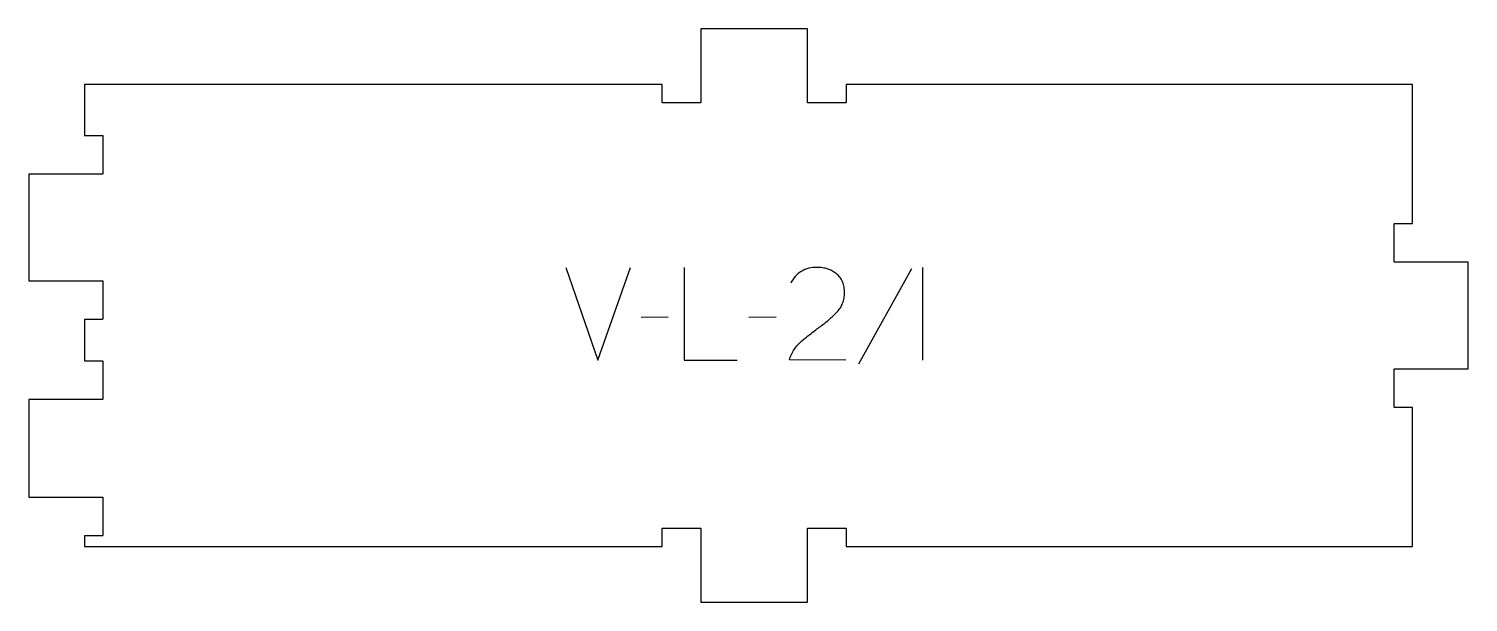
# Model space of a CAD drawing. Extents: x 0 to 466, y 0 to 186.
import ezdxf

# ---------------------------------------------------------------- set-up
doc = ezdxf.new("R2010")
doc.units = 0
doc.layers.add('1_ANYTOOL_1MMDEEP_LABELS_S', color=2, linetype='CONTINUOUS')
doc.layers.add('4_ANYTOOL_CUTTHROUGH_OUTSI', color=5, linetype='CONTINUOUS')

msp = doc.modelspace()

# ---------------------------------------------------------------- linework, layer by layer
at = {"layer": '1_ANYTOOL_1MMDEEP_LABELS_S'}
for p, q in [((285.621478, 107.831503), (268.435764, 77.060075)), ((289.135764, 108.302932), (289.135764, 78.302932)), ((206.935764, 92.188646), (198.15005, 92.102932)), ((241.821478, 92.188646), (233.035764, 92.102932))]:
    msp.add_line(p, q, dxfattribs=at)
for points in [[(173.807193, 108.302932), (184.178621, 78.302932), (194.721478, 108.302932)], [(212.078621, 108.302932), (212.078621, 78.302932), (229.178621, 78.302932)]]:
    msp.add_lwpolyline(points, dxfattribs=at)
msp.add_lwpolyline([(264.407193, 78.345789), (246.107193, 78.388646, -0.034491), (246.769971, 80.135978, -0.037732), (247.676835, 81.769003, -0.037744), (248.81613, 83.243639, -0.03482), (250.157193, 84.538646, -0.00859), (253.116417, 86.937229, -0.008791), (256.157193, 89.231503, 0.020588), (258.976481, 91.464946, 0.025206), (261.578621, 93.945789, 0.046908), (262.599216, 95.247031, 0.051091), (263.346478, 96.720789, 0.050722), (263.795211, 98.368964, 0.041139), (263.935764, 100.07436, 0.039396), (263.793119, 101.881946, 0.058519), (263.303621, 103.620789, 0.060358), (262.513063, 105.027905, 0.061397), (261.407193, 106.202932, 0.048006), (260.051235, 107.124891, 0.045901), (258.546478, 107.777932, 0.045216), (256.806417, 108.180492, 0.034258), (255.021478, 108.302932, 0.055622), (252.386908, 108.008945, 0.079896), (249.942907, 107.027932, 0.080617), (247.973519, 105.362232, 0.060287), (246.535764, 103.202932)], format="xyb", dxfattribs=at)
at = {"layer": '4_ANYTOOL_CUTTHROUGH_OUTSI'}
msp.add_lwpolyline([(204.956456, 18), (204.956456, 23.75, -0.414214), (205.206456, 24), (217.206456, 24, -0.414214), (217.456456, 23.75), (217.456456, 0), (251.956456, 0), (251.956456, 23.75, -0.414214), (252.206456, 24), (264.206456, 24, -0.414214), (264.456456, 23.75), (264.456456, 18), (447.762049, 18), (447.762049, 63), (442.012049, 63, -0.414214), (441.762049, 63.25), (441.762049, 75.25, -0.414214), (442.012049, 75.5), (465.762049, 75.5), (465.762049, 110), (442.012049, 110, -0.414214), (441.762049, 110.25), (441.762049, 122.25, -0.414214), (442.012049, 122.5), (447.762049, 122.5), (447.762049, 167.5), (264.456456, 167.5), (264.456456, 161.75, -0.414214), (264.206456, 161.5), (252.206456, 161.5, -0.414214), (251.956456, 161.75), (251.956456, 185.5), (217.456456, 185.5), (217.456456, 161.75, -0.414214), (217.206456, 161.5), (205.206456, 161.5, -0.414214), (204.956456, 161.75), (204.956456, 167.5), (18, 167.5), (18, 151), (23.75, 151, -0.414214), (24, 150.75), (24, 138.75, -0.414214), (23.75, 138.5), (0, 138.5), (0, 104), (23.75, 104, -0.414214), (24, 103.75), (24, 91.75, -0.414214), (23.75, 91.5), (18, 91.5), (18, 78.089), (23.75, 78.089, -0.414214), (24, 77.839), (24, 65.839, -0.414214), (23.75, 65.589), (0, 65.589), (0, 34), (23.75, 34, -0.414214), (24, 33.75), (24, 21.75, -0.414214), (23.75, 21.5), (18, 21.5), (18, 18)], format="xyb", close=True, dxfattribs=at)

doc.saveas('drawing.dxf')
